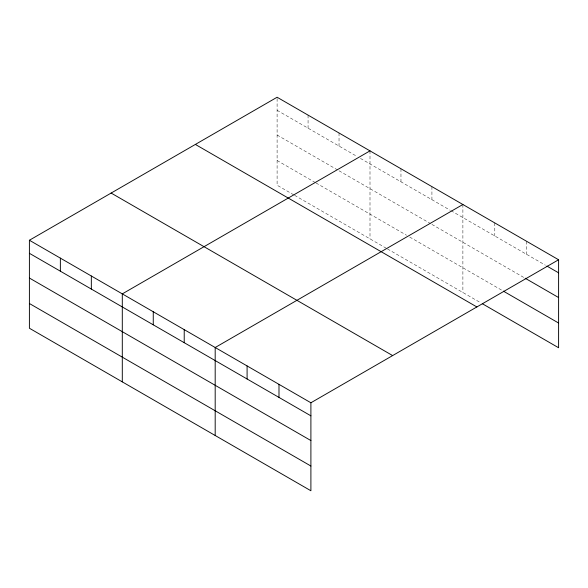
<?xml version="1.0" encoding="UTF-8"?>
<svg xmlns="http://www.w3.org/2000/svg" width="588" height="588" viewBox="0 0 588 588"><rect width="100%" height="100%" fill="white"/><g stroke="black" fill="none" stroke-linecap="round" stroke-linejoin="round"><path stroke-width="0.44" stroke-dasharray="2.94 2.21" d="M293.779 194.856L277.102 185.227L277.102 97.241M277.102 110.301L357.291 156.599M360.466 158.429L450.188 210.232M450.981 210.688L545.37 265.181M277.102 135.027L337.446 169.866M339.033 170.785L430.335 223.499M431.923 224.41L524.364 277.779M277.102 160.502L315.212 182.508M316.006 182.964L406.521 235.222M409.696 237.052L502.578 290.678M294.573 195.312L386.669 248.489M387.463 248.944L480.786 302.827M526.694 241.345L526.694 254.406M494.795 222.925L494.795 235.986M462.888 204.506L462.888 292.493M431.923 186.624L431.923 199.685M400.965 168.749L400.965 181.81M369.999 150.873L369.999 238.86M339.033 132.998L339.033 146.052M308.068 115.116L308.068 128.177"/><path stroke-width="0.88" d="M29.4 240.249L310.898 402.773L310.898 490.76L29.4 328.236L29.4 240.249L277.102 97.241L558.6 259.764L558.6 347.751L482.344 303.724M369.999 150.873L122.297 293.882L122.297 381.869M462.888 204.506L215.186 347.515L215.186 435.502M310.898 402.773L558.6 259.764M546.928 266.085L558.6 272.825M525.143 278.227L558.6 297.55M503.35 291.126L558.6 323.025M195.363 144.435L476.861 306.951M111.139 193.055L392.637 355.578M29.4 253.31L310.898 415.834M29.4 278.036L310.898 440.559M29.4 303.511L310.898 466.034M278.991 384.354L278.991 397.415M247.092 365.934L247.092 378.995M184.22 329.633L184.22 342.694M153.262 311.758L153.262 324.819M91.331 276.007L91.331 289.068M60.366 258.125L60.366 271.186"/></g></svg>
